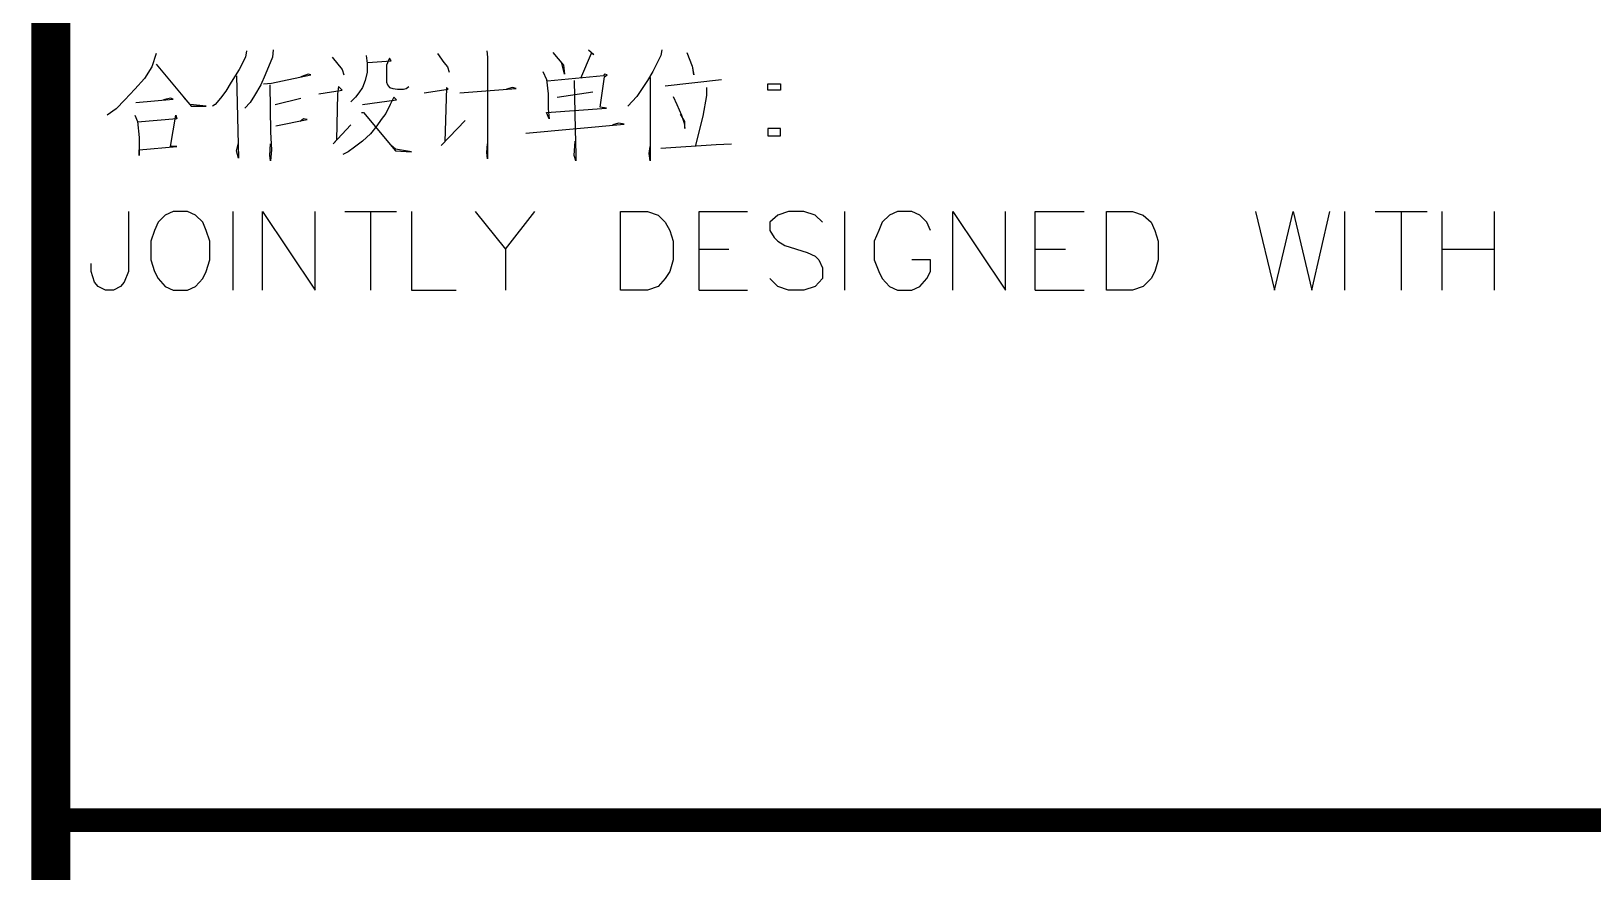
# Model space of a CAD drawing. Extents: x 1417642 to 3570900, y 124798 to 1191112.
# Drawn here: x 1606267 to 1612238, y 493069 to 496283 of the extents above; entities that cross this region are included whole.
import ezdxf

# ---------------------------------------------------------------- set-up
doc = ezdxf.new("R2010")
doc.units = 0
doc.header["$LTSCALE"] = 1000
doc.header["$MEASUREMENT"] = 0
doc.layers.add('图戳', color=211, linetype='CONTINUOUS')

msp = doc.modelspace()

# ---------------------------------------------------------------- linework, layer by layer
at = {"layer": '图戳'}
for points, const_width in [([(1606342.3, 504748.4), (1606342.3, 381598.4)], 150), ([(1606342.3, 493265.9), (1616842.3, 493265.9)], 90)]:
    msp.add_lwpolyline(points, dxfattribs=dict(at, const_width=const_width))
for points in [[(1606745.3, 496197.5), (1606728.3, 496146.2), (1606700.9, 496101.9), (1606663.4, 496060.9), (1606625.8, 496019.9), (1606591.7, 495985.8), (1606557.5, 495961.9)], [(1607090.2, 496207.7), (1607086.8, 496183.8), (1607062.9, 496136), (1607032.1, 496088.2), (1607011.6, 496054.1), (1606991.2, 496026.7), (1606970.7, 496002.8), (1606960.4, 495996)], [(1607192.6, 496211.1), (1607189.2, 496183.8), (1607161.9, 496115.5), (1607144.8, 496078), (1607120.9, 496037), (1607103.8, 496009.7), (1607083.4, 495989.2)], [(1607547.7, 496190.6), (1607551.1, 496159.9), (1607551.1, 496125.8), (1607544.3, 496095), (1607534, 496067.7), (1607520.4, 496047.2), (1607506.7, 496030.2), (1607489.7, 496013.1)], [(1607820.9, 496197.5), (1607844.8, 496163.3), (1607858.4, 496146.2), (1607865.2, 496125.8)], [(1608008.6, 496207.7), (1608012.1, 496183.8), (1608012.1, 495794.6), (1608008.6, 495818.5), (1608012.1, 495852.6)], [(1608261.3, 496200.9), (1608302.3, 496153.1), (1608305.7, 496118.9), (1608295.5, 496159.9)], [(1608397.9, 496211.1), (1608418.4, 496194), (1608408.1, 496197.5), (1608367.2, 496101.9)], [(1608677.9, 496211.1), (1608674.4, 496190.6), (1608643.7, 496129.2), (1608623.2, 496095), (1608582.3, 496033.6), (1608548.1, 495996)], [(1608773.5, 496200.9), (1608793.9, 496149.7), (1608800.8, 496115.5), (1608797.4, 496142.8)], [(1606745.3, 496156.5), (1606878.5, 495996), (1606936.5, 495996), (1606875.1, 496002.8), (1606851.2, 496030.2)], [(1607418, 496183.8), (1607455.5, 496136), (1607462.3, 496115.5)], [(1607554.5, 496163.3), (1607643.3, 496170.1), (1607636.5, 496180.4), (1607626.2, 496153.1), (1607626.2, 496129.2), (1607626.2, 496108.7), (1607626.2, 496088.2), (1607629.6, 496078), (1607636.5, 496067.7), (1607650.1, 496064.3), (1607667.2, 496060.9), (1607691.1, 496060.9), (1607701.4, 496064.3), (1607711.6, 496071.1)], [(1608223.7, 496129.2), (1608237.4, 496098.4), (1608244.2, 496043.8), (1608244.2, 495985.8), (1608247.7, 495948.2), (1608237.4, 495972.1), (1608466.2, 495989.2), (1608442.3, 495992.6), (1608459.3, 496108.7), (1608469.6, 496115.5), (1608459.3, 496118.9), (1608455.9, 496112.1), (1608240.8, 496091.6)], [(1607052.6, 496112.1), (1607059.4, 495798), (1607052.6, 495825.3), (1607059.4, 495856)], [(1607155.1, 496081.4), (1607185.8, 496084.8), (1607336, 496115.5), (1607325.8, 496118.9), (1607298.5, 496108.7)], [(1607179, 496078), (1607182.4, 495897), (1607185.8, 495828.7), (1607182.4, 495787.7), (1607179, 495808.2), (1607182.4, 495852.6)], [(1607366.7, 496043.8), (1607455.5, 496057.5), (1607441.9, 496071.1), (1607438.4, 496043.8), (1607435, 495866.3), (1607421.4, 495852.6), (1607489.7, 495924.3)], [(1607769.6, 496047.2), (1607861.8, 496060.9), (1607855, 496067.7), (1607848.2, 495859.4), (1607834.5, 495845.8), (1607926.7, 495941.4)], [(1607906.2, 496047.2), (1608121.3, 496064.3), (1608107.7, 496067.7), (1608083.8, 496060.9)], [(1608343.3, 496095), (1608346.7, 495907.2), (1608350.1, 495811.6), (1608350.1, 495787.7), (1608343.3, 495808.2), (1608346.7, 495862.9)], [(1608633.5, 496105.3), (1608633.5, 495787.7), (1608630.1, 495815.1), (1608633.5, 495842.4)], [(1608691.5, 496074.5), (1608906.6, 496098.4)], [(1608848.6, 496067.7), (1608848.6, 496037), (1608834.9, 495958.5), (1608821.3, 495903.8), (1608807.6, 495845.8)], [(1609132, 496081.4), (1609132, 496057.5), (1609084.2, 496057.5), (1609084.2, 496081.4), (1609132, 496081.4), (1609132, 496081.4)], [(1606666.8, 496009.7), (1606810.2, 496023.3), (1606800, 496026.7), (1606772.6, 496019.9)], [(1607199.4, 496002.8), (1607298.5, 496026.7)], [(1607534, 496002.8), (1607663.8, 496019.9), (1607653.5, 496030.2), (1607639.9, 496002.8), (1607622.8, 495968.7), (1607605.7, 495944.8), (1607588.7, 495920.9), (1607564.8, 495890.2), (1607534, 495862.9), (1607503.3, 495839), (1607479.4, 495821.9), (1607458.9, 495811.6)], [(1608278.4, 496030.2), (1608415, 496050.6)], [(1608722.2, 496033.6), (1608735.9, 496002.8), (1608753, 495961.9), (1608763.2, 495931.1), (1608766.6, 495910.7), (1608766.6, 495938), (1608749.6, 495965.3)], [(1606663.4, 495961.9), (1606673.6, 495938), (1606680.5, 495876.5), (1606680.5, 495808.2), (1606680.5, 495828.7), (1606823.9, 495842.4), (1606800, 495842.4), (1606820.4, 495961.9), (1606823.9, 495948.2), (1606673.6, 495934.6)], [(1607202.9, 495920.9), (1607322.4, 495944.8), (1607308.7, 495948.2), (1607295, 495938)], [(1607530.6, 495972.1), (1607537.5, 495972.1), (1607660.4, 495825.3), (1607721.8, 495821.9), (1607660.4, 495832.1), (1607643.3, 495845.8)], [(1608158.9, 495893.6), (1608534.5, 495927.7), (1608514, 495931.1), (1608490.1, 495924.3)], [(1609084.2, 495910.7), (1609084.2, 495883.3), (1609132, 495883.3), (1609132, 495910.7), (1609084.2, 495910.7), (1609084.2, 495910.7)], [(1608674.4, 495835.5), (1608886.1, 495849.2), (1608944.2, 495852.6)], [(1606639.5, 495593.1), (1606639.5, 495364.4), (1606622.4, 495323.4), (1606608.8, 495306.3), (1606581.4, 495292.7), (1606550.7, 495292.7), (1606523.4, 495306.3), (1606509.7, 495323.4), (1606496.1, 495364.4), (1606496.1, 495395.1)], [(1606810.2, 495593.1), (1606779.5, 495579.5), (1606752.2, 495552.1), (1606738.5, 495521.4), (1606724.8, 495480.4), (1606724.8, 495408.7), (1606738.5, 495364.4), (1606752.2, 495337), (1606779.5, 495306.3), (1606810.2, 495292.7), (1606864.8, 495292.7), (1606895.6, 495306.3), (1606922.9, 495337), (1606936.5, 495364.4), (1606950.2, 495408.7), (1606950.2, 495480.4), (1606936.5, 495521.4), (1606922.9, 495552.1), (1606895.6, 495579.5), (1606864.8, 495593.1), (1606810.2, 495593.1), (1606810.2, 495593.1)], [(1607039, 495292.7), (1607039, 495593.1)], [(1607151.6, 495292.7), (1607151.6, 495593.1), (1607353.1, 495292.7), (1607353.1, 495593.1)], [(1607465.8, 495593.1), (1607663.8, 495593.1)], [(1607564.8, 495593.1), (1607564.8, 495292.7)], [(1607721.8, 495593.1), (1607721.8, 495292.7), (1607892.6, 495292.7)], [(1607964.3, 495593.1), (1608080.3, 495449.7), (1608193, 495593.1)], [(1608520.8, 495292.7), (1608520.8, 495593.1), (1608623.2, 495593.1), (1608664.2, 495579.5), (1608691.5, 495552.1), (1608708.6, 495521.4), (1608722.2, 495480.4), (1608722.2, 495408.7), (1608708.6, 495364.4), (1608691.5, 495337), (1608664.2, 495306.3), (1608623.2, 495292.7), (1608520.8, 495292.7), (1608520.8, 495292.7)], [(1608821.3, 495292.7), (1608821.3, 495593.1), (1609005.6, 495593.1)], [(1609292.4, 495552.1), (1609265.1, 495579.5), (1609220.7, 495593.1), (1609162.7, 495593.1), (1609121.7, 495579.5), (1609091, 495552.1), (1609091, 495521.4), (1609108.1, 495494.1), (1609121.7, 495480.4), (1609149, 495463.4), (1609234.4, 495436.1), (1609265.1, 495422.4), (1609278.8, 495408.7), (1609292.4, 495378), (1609292.4, 495337), (1609265.1, 495306.3), (1609220.7, 495292.7), (1609162.7, 495292.7), (1609121.7, 495306.3), (1609091, 495337)], [(1609377.8, 495292.7), (1609377.8, 495593.1)], [(1609705.6, 495521.4), (1609691.9, 495552.1), (1609664.6, 495579.5), (1609633.9, 495593.1), (1609579.3, 495593.1), (1609548.5, 495579.5), (1609521.2, 495552.1), (1609507.6, 495521.4), (1609490.5, 495480.4), (1609490.5, 495408.7), (1609507.6, 495364.4), (1609521.2, 495337), (1609548.5, 495306.3), (1609579.3, 495292.7), (1609633.9, 495292.7), (1609664.6, 495306.3), (1609691.9, 495337), (1609705.6, 495364.4), (1609705.6, 495408.7), (1609633.9, 495408.7)], [(1609790.9, 495292.7), (1609790.9, 495593.1), (1609992.4, 495292.7), (1609992.4, 495593.1)], [(1610105.1, 495292.7), (1610105.1, 495593.1), (1610292.9, 495593.1)], [(1610378.2, 495292.7), (1610378.2, 495593.1), (1610477.2, 495593.1), (1610518.2, 495579.5), (1610548.9, 495552.1), (1610562.6, 495521.4), (1610576.3, 495480.4), (1610576.3, 495408.7), (1610562.6, 495364.4), (1610548.9, 495337), (1610518.2, 495306.3), (1610477.2, 495292.7), (1610378.2, 495292.7), (1610378.2, 495292.7)], [(1610948.4, 495593.1), (1611020.1, 495292.7), (1611091.8, 495593.1), (1611163.5, 495292.7), (1611231.8, 495593.1)], [(1611289.9, 495292.7), (1611289.9, 495593.1)], [(1611405.9, 495593.1), (1611604, 495593.1)], [(1611505, 495593.1), (1611505, 495292.7)], [(1611662, 495292.7), (1611662, 495593.1)], [(1611860.1, 495593.1), (1611860.1, 495292.7)], [(1608080.3, 495449.7), (1608080.3, 495292.7)], [(1608821.3, 495449.7), (1608933.9, 495449.7)], [(1610105.1, 495449.7), (1610221.2, 495449.7)], [(1611662, 495449.7), (1611860.1, 495449.7)], [(1608821.3, 495292.7), (1609005.6, 495292.7)], [(1610105.1, 495292.7), (1610292.9, 495292.7)]]:
    msp.add_lwpolyline(points, dxfattribs=at)

doc.saveas('drawing.dxf')
